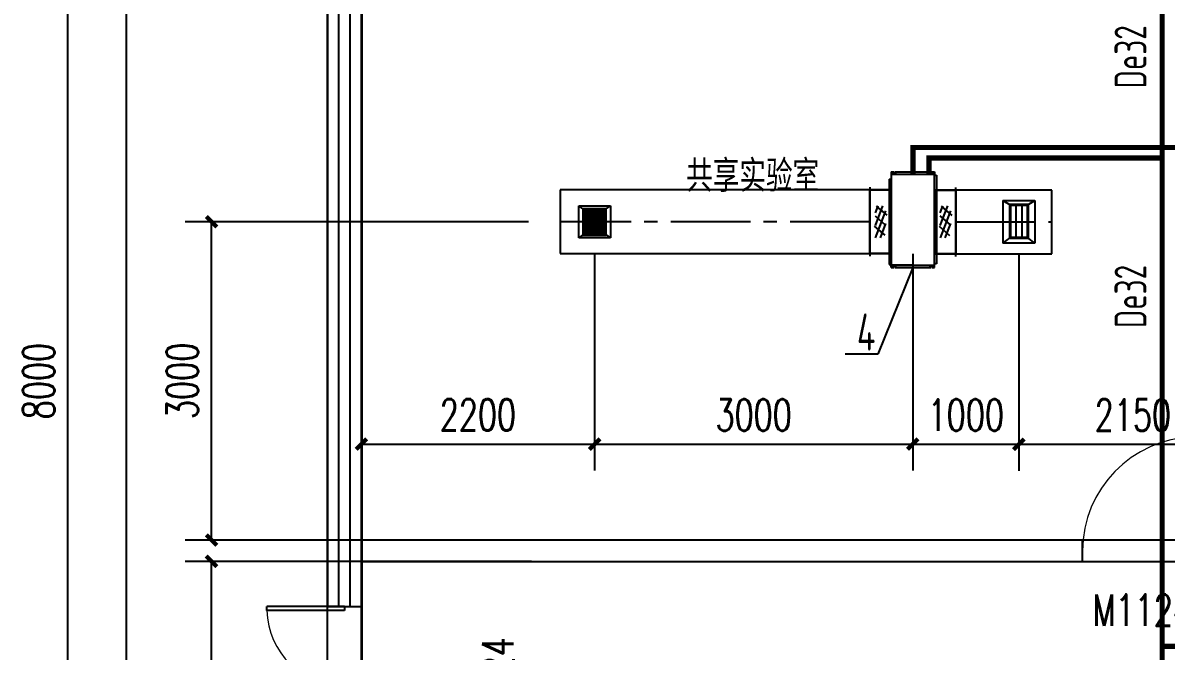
# Model space of a CAD drawing. Extents: x 1738143 to 1822243, y -608375 to -303375.
# Drawn here: x 1749245 to 1760024, y -512479 to -506557 of the extents above; entities that cross this region are included whole.
import ezdxf

# ---------------------------------------------------------------- set-up
doc = ezdxf.new("R2010")
doc.units = 0
doc.header["$LTSCALE"] = 1000
doc.header["$MEASUREMENT"] = 0
doc.linetypes.add('CENTER2', pattern=[1.125, 0.75, -0.125, 0.125, -0.125])
doc.layers.add('A-FLOR-IDEN', color=7, linetype='Continuous', lineweight=20)
for name, color, linetype in [('CURTWALL', 4, 'Continuous'), ('DIM_SYMB', 3, 'Continuous'), ('DUCT-排风风口', 7, 'Continuous'), ('DUCT-送风中心线', 5, 'CENTER2'), ('DUCT-送风法兰', 2, 'Continuous'), ('DUCT-送风管', 4, 'Continuous'), ('DUCT-送风管端线', 2, 'Continuous'), ('DUCT-送风阀门', 7, 'Continuous'), ('PIPE-空冷凝水', 150, 'CENTER2'), ('PUB_DIM', 3, 'Continuous'), ('TH_DIM', 3, 'Continuous'), ('TH_TEXT', 7, 'Continuous'), ('VRV-EQUIP', 7, 'Continuous'), ('VRV-PIPE', 1, 'Continuous'), ('WALL', 9, 'Continuous'), ('WINDOW', 4, 'Continuous'), ('WINDOW_TEXT', 7, 'Continuous'), ('采暖', 7, 'Continuous')]:
    doc.layers.add(name, color=color, linetype=linetype)
doc.styles.add('_TCH_DIM_T3', font='SIMPLEX', dxfattribs={"width": 0.705882, "bigfont": 'GBCBIG'})
doc.styles.add('_TCH_WINDOW', font='SIMPLEX', dxfattribs={"height": 3.5, "bigfont": 'GBCBIG'})
doc.styles.add('ROS', font='simhei.ttf', dxfattribs={"width": 0.7})
doc.styles.add('TSSD_Rein', font='Tssdeng.shx', dxfattribs={"width": 0.7, "bigfont": 'hztxt.shx'})
doc.dimstyles.new('_TCH_ARCH&&100', dxfattribs={"dimtxt": 297.5, "dimasz": 100, "dimexe": 250, "dimexo": 300, "dimgap": 126.25, "dimtad": 1, "dimdec": 0, "dimzin": 0, "dimdsep": 46, "dimtxsty": '_TCH_DIM_T3', "dimblk": 'ARCHTICK', "dimcen": 0.09, "dimclrt": 7, "dimazin": 2, "dimtfac": 1, "dimtdec": 0, "dimtix": 1, "dimtmove": 2, "dimatfit": 3, "dimfxl": 30, "dimtolj": 1, "dimtzin": 0, "dimarcsym": 0})

# ---------------------------------------------------------------- blocks, each defined once
blk = doc.blocks.new('_ArchTick')
at = {"color": 0, "linetype": 'ByBlock', "const_width": 0.4}
blk.add_lwpolyline([(-0.5, -0.5), (0.5, 0.5)], dxfattribs=at)
blk = doc.blocks.new('*D38')
at = {"layer": 'Defpoints', "color": 0, "transparency": 16777216}
for p in [(-37568, 14506), (-36236, 14506), (-36236, 6506)]:
    blk.add_point(p, dxfattribs=at)
at = {"layer": 'PUB_DIM', "color": 0, "lineweight": -2, "transparency": 16777216}
for p, q in [((-36536, 14506), (-37818, 14506)), ((-37568, 6506), (-37568, 14506)), ((-36536, 6506), (-37818, 6506))]:
    blk.add_line(p, q, dxfattribs=at)
at = {"layer": 'PUB_DIM', "color": 0, "lineweight": -2, "transparency": 16777216, "xscale": 100, "yscale": 100, "zscale": 100}
for p, rotation in [((-37568, 14506), 90), ((-37568, 6506), 270)]:
    blk.add_blockref('_ArchTick', p, dxfattribs=dict(at, rotation=rotation))
at = {"layer": 'PUB_DIM', "color": 7, "transparency": 16777216, "insert": (-37843, 10506), "char_height": 297.5, "attachment_point": 5, "rotation": 90, "style": '_TCH_DIM_T3'}
blk.add_mtext('\\A1;8000', dxfattribs=at)
blk = doc.blocks.new('*D185')
at = {"layer": 'Defpoints', "color": 0, "transparency": 16777216}
for p in [(-37568, 14506), (-36236, 14506), (-36236, 6506)]:
    blk.add_point(p, dxfattribs=at)
at = {"layer": 'PUB_DIM', "color": 0, "lineweight": -2, "transparency": 16777216}
for p, q in [((-36536, 14506), (-37818, 14506)), ((-37568, 6506), (-37568, 14506)), ((-36536, 6506), (-37818, 6506))]:
    blk.add_line(p, q, dxfattribs=at)
at = {"layer": 'PUB_DIM', "color": 0, "lineweight": -2, "transparency": 16777216, "xscale": 100, "yscale": 100, "zscale": 100}
for p, rotation in [((-37568, 14506), 90), ((-37568, 6506), 270)]:
    blk.add_blockref('_ArchTick', p, dxfattribs=dict(at, rotation=rotation))
at = {"layer": 'PUB_DIM', "color": 7, "transparency": 16777216, "insert": (-37843, 10506), "char_height": 297.5, "attachment_point": 5, "rotation": 90, "style": '_TCH_DIM_T3'}
blk.add_mtext('\\A1;8000', dxfattribs=at)
blk = doc.blocks.new('*D332')
at = {"layer": 'Defpoints', "color": 0, "transparency": 16777216}
for p in [(-37568, 14506), (-36236, 14506), (-36236, 6506)]:
    blk.add_point(p, dxfattribs=at)
at = {"layer": 'PUB_DIM', "color": 0, "lineweight": -2, "transparency": 16777216}
for p, q in [((-36536, 14506), (-37818, 14506)), ((-37568, 6506), (-37568, 14506)), ((-36536, 6506), (-37818, 6506))]:
    blk.add_line(p, q, dxfattribs=at)
at = {"layer": 'PUB_DIM', "color": 0, "lineweight": -2, "transparency": 16777216, "xscale": 100, "yscale": 100, "zscale": 100}
for p, rotation in [((-37568, 14506), 90), ((-37568, 6506), 270)]:
    blk.add_blockref('_ArchTick', p, dxfattribs=dict(at, rotation=rotation))
at = {"layer": 'PUB_DIM', "color": 7, "transparency": 16777216, "insert": (-37843, 10506), "char_height": 297.5, "attachment_point": 5, "rotation": 90, "style": '_TCH_DIM_T3'}
blk.add_mtext('\\A1;8000', dxfattribs=at)
blk = doc.blocks.new('$DorLib2D$00000002')
for p, q in [((-0.5, 0), (-0.5, 0.4875)), ((-0.475, 0.4875), (-0.5, 0.4875)), ((-0.475, 0), (-0.475, 0.4875)), ((0.475, 0), (0.475, 0.4875)), ((0.475, 0.4875), (0.5, 0.4875)), ((0.5, 0), (0.5, 0.4875)), ((-0.5, 0), (-0.475, 0)), ((0.5, 0), (0.475, 0))]:
    blk.add_line(p, q)
at = {"lineweight": 13}
for centre, start, end in [((-0.4875, 0), 0, 88.53072), ((0.4875, 0), 91.46928, 180)]:
    blk.add_arc(centre, 0.4875, start, end, dxfattribs=at)
blk = doc.blocks.new('$DorLib2D$00000001')
for p, q in [((0.45, 0.975), (0.5, 0.975)), ((0.45, 0), (0.45, 0.975)), ((0.5, 0), (0.5, 0.975)), ((0.5, 0), (0.45, 0))]:
    blk.add_line(p, q)
at = {"lineweight": 13}
blk.add_arc((0.475, 0), 0.975, 91.46928, 180, dxfattribs=at)
blk = doc.blocks.new('*D566')
at = {"layer": 'Defpoints', "color": 0, "transparency": 16777216}
for p in [(-37568, 14506), (-36236, 14506), (-36236, 6506)]:
    blk.add_point(p, dxfattribs=at)
at = {"layer": 'PUB_DIM', "color": 0, "lineweight": -2, "transparency": 16777216}
for p, q in [((-36536, 14506), (-37818, 14506)), ((-37568, 6506), (-37568, 14506)), ((-36536, 6506), (-37818, 6506))]:
    blk.add_line(p, q, dxfattribs=at)
at = {"layer": 'PUB_DIM', "color": 0, "lineweight": -2, "transparency": 16777216, "xscale": 100, "yscale": 100, "zscale": 100}
for p, rotation in [((-37568, 14506), 90), ((-37568, 6506), 270)]:
    blk.add_blockref('_ArchTick', p, dxfattribs=dict(at, rotation=rotation))
at = {"layer": 'PUB_DIM', "color": 7, "transparency": 16777216, "insert": (-37843, 10506), "char_height": 297.5, "attachment_point": 5, "rotation": 90, "style": '_TCH_DIM_T3'}
blk.add_mtext('\\A1;8000', dxfattribs=at)
blk = doc.blocks.new('*D700')
at = {"layer": 'Defpoints', "color": 0, "transparency": 16777216}
for p in [(1751024, -508432), (1754311, -508432), (1754311, -511433)]:
    blk.add_point(p, dxfattribs=at)
at = {"layer": 'TH_DIM', "color": 0, "lineweight": -2, "transparency": 16777216}
for p, q in [((1754011, -508432), (1750774, -508432)), ((1751024, -511433), (1751024, -508432)), ((1754011, -511433), (1750774, -511433))]:
    blk.add_line(p, q, dxfattribs=at)
at = {"layer": 'TH_DIM', "color": 0, "lineweight": -2, "transparency": 16777216, "xscale": 100, "yscale": 100, "zscale": 100}
for p, rotation in [((1751024, -508432), 90), ((1751024, -511433), 270)]:
    blk.add_blockref('_ArchTick', p, dxfattribs=dict(at, rotation=rotation))
at = {"layer": 'TH_DIM', "color": 7, "transparency": 16777216, "insert": (1750749, -509932), "char_height": 297.5, "attachment_point": 5, "rotation": 90, "style": '_TCH_DIM_T3'}
blk.add_mtext('\\A1;3000', dxfattribs=at)
blk = doc.blocks.new('*D701')
at = {"layer": 'Defpoints', "color": 0, "transparency": 16777216}
for p in [(1758635, -508433), (1760787, -508434), (1760786, -510529)]:
    blk.add_point(p, dxfattribs=at)
at = {"layer": 'TH_DIM', "color": 0, "lineweight": -2, "transparency": 16777216}
for p, q in [((1758635, -508733), (1758635, -510779)), ((1760787, -508734), (1760786, -510779)), ((1758635, -510529), (1760786, -510529))]:
    blk.add_line(p, q, dxfattribs=at)
at = {"layer": 'TH_DIM', "color": 0, "lineweight": -2, "transparency": 16777216, "xscale": 100, "yscale": 100, "zscale": 100}
for p, rotation in [((1758635, -510529), 179.9856760554197), ((1760786, -510529), 359.9856760554197)]:
    blk.add_blockref('_ArchTick', p, dxfattribs=dict(at, rotation=rotation))
at = {"layer": 'TH_DIM', "color": 7, "transparency": 16777216, "insert": (1759710, -510254), "char_height": 297.5, "attachment_point": 5, "rotation": 359.9857, "style": '_TCH_DIM_T3'}
blk.add_mtext('\\A1;2150', dxfattribs=at)
blk = doc.blocks.new('*D702')
at = {"layer": 'Defpoints', "color": 0, "transparency": 16777216}
for p in [(1757636, -508433), (1758635, -508433), (1758635, -510529)]:
    blk.add_point(p, dxfattribs=at)
at = {"layer": 'TH_DIM', "color": 0, "lineweight": -2, "transparency": 16777216}
for p, q in [((1757636, -508733), (1757635, -510778)), ((1758635, -508733), (1758635, -510779)), ((1757635, -510528), (1758635, -510529))]:
    blk.add_line(p, q, dxfattribs=at)
at = {"layer": 'TH_DIM', "color": 0, "lineweight": -2, "transparency": 16777216, "xscale": 100, "yscale": 100, "zscale": 100}
for p, rotation in [((1757635, -510528), 179.9856760554206), ((1758635, -510529), 359.9856760554205)]:
    blk.add_blockref('_ArchTick', p, dxfattribs=dict(at, rotation=rotation))
at = {"layer": 'TH_DIM', "color": 7, "transparency": 16777216, "insert": (1758135, -510253), "char_height": 297.5, "attachment_point": 5, "rotation": 359.9857, "style": '_TCH_DIM_T3'}
blk.add_mtext('\\A1;1000', dxfattribs=at)
blk = doc.blocks.new('*D703')
at = {"layer": 'Defpoints', "color": 0, "transparency": 16777216}
for p in [(1754635, -508432), (1757636, -508433), (1757635, -510528)]:
    blk.add_point(p, dxfattribs=at)
at = {"layer": 'TH_DIM', "color": 0, "lineweight": -2, "transparency": 16777216}
for p, q in [((1754635, -508732), (1754635, -510778)), ((1757636, -508733), (1757635, -510778)), ((1754635, -510528), (1757635, -510528))]:
    blk.add_line(p, q, dxfattribs=at)
at = {"layer": 'TH_DIM', "color": 0, "lineweight": -2, "transparency": 16777216, "xscale": 100, "yscale": 100, "zscale": 100}
for p, rotation in [((1754635, -510528), 179.9856760554189), ((1757635, -510528), 359.9856760554189)]:
    blk.add_blockref('_ArchTick', p, dxfattribs=dict(at, rotation=rotation))
at = {"layer": 'TH_DIM', "color": 7, "transparency": 16777216, "insert": (1756135, -510253), "char_height": 297.5, "attachment_point": 5, "rotation": 359.9857, "style": '_TCH_DIM_T3'}
blk.add_mtext('\\A1;3000', dxfattribs=at)
blk = doc.blocks.new('*D704')
at = {"layer": 'Defpoints', "color": 0, "transparency": 16777216}
for p in [(1752436, -508431), (1754635, -508432), (1754635, -510528)]:
    blk.add_point(p, dxfattribs=at)
at = {"layer": 'TH_DIM', "color": 0, "lineweight": -2, "transparency": 16777216}
for p, q in [((1752436, -508731), (1752436, -510777)), ((1754635, -508732), (1754635, -510778)), ((1752436, -510527), (1754635, -510528))]:
    blk.add_line(p, q, dxfattribs=at)
at = {"layer": 'TH_DIM', "color": 0, "lineweight": -2, "transparency": 16777216, "xscale": 100, "yscale": 100, "zscale": 100}
for p, rotation in [((1752436, -510527), 179.9856760554199), ((1754635, -510528), 359.9856760554199)]:
    blk.add_blockref('_ArchTick', p, dxfattribs=dict(at, rotation=rotation))
at = {"layer": 'TH_DIM', "color": 7, "transparency": 16777216, "insert": (1753535, -510252), "char_height": 297.5, "attachment_point": 5, "rotation": 359.9857, "style": '_TCH_DIM_T3'}
blk.add_mtext('\\A1;2200', dxfattribs=at)
blk = doc.blocks.new('*D712')
at = {"layer": 'Defpoints', "color": 0, "transparency": 16777216}
for p in [(1751024, -511633), (1754340, -511633), (1754340, -516533)]:
    blk.add_point(p, dxfattribs=at)
at = {"layer": 'TH_DIM', "color": 0, "lineweight": -2, "transparency": 16777216}
for p, q in [((1754040, -511633), (1750774, -511633)), ((1751024, -516533), (1751024, -511633)), ((1754040, -516533), (1750774, -516533))]:
    blk.add_line(p, q, dxfattribs=at)
at = {"layer": 'TH_DIM', "color": 0, "lineweight": -2, "transparency": 16777216, "xscale": 100, "yscale": 100, "zscale": 100}
for p, rotation in [((1751024, -511633), 90), ((1751024, -516533), 270)]:
    blk.add_blockref('_ArchTick', p, dxfattribs=dict(at, rotation=rotation))
at = {"layer": 'TH_DIM', "color": 7, "transparency": 16777216, "insert": (1750749, -514083), "char_height": 297.5, "attachment_point": 5, "rotation": 90, "style": '_TCH_DIM_T3'}
blk.add_mtext('\\A1;4900', dxfattribs=at)
blk = doc.blocks.new('00000589Body')
at = {"color": 0, "linetype": 'ByBlock', "lineweight": -2}
for p, q in [((250, 500), (-250, 500)), ((-250, -500), (-250, 500)), ((250, -500), (250, 500)), ((-250, -500), (250, -500))]:
    blk.add_line(p, q, dxfattribs=at)
at = {"color": 0, "linetype": 'ByBlock'}
for p, q in [((-125, -174), (120, 250)), ((-125, 26), (4, 250)), ((145, 69), (-105, 213)), ((125, -93), (-125, 51)), ((-53, -250), (125, 59)), ((96, -246), (-154, -102)), ((62, -250), (125, -141))]:
    blk.add_line(p, q, dxfattribs=at)
blk = doc.blocks.new('$风口$00000108')
for p, q in [((-250, 135), (-190, 75)), ((-250, -135), (-250, 135)), ((250, 135), (200, 75)), ((250, 135), (250, -135)), ((200, 25), (-190, 25)), ((-250, -135), (-190, -75)), ((200, -25), (-190, -25)), ((200, -75), (250, -135)), ((250, -135), (-250, -135))]:
    blk.add_line(p, q)
at = {"linetype": 'Continuous'}
blk.add_line((250, 135), (-250, 135), dxfattribs=at)
at = {"lineweight": 40}
for p, q in [((-190, 75), (200, 75)), ((-190, -75), (-190, 75)), ((200, 75), (200, -75)), ((-190, -75), (200, -75))]:
    blk.add_line(p, q, dxfattribs=at)
blk = doc.blocks.new('$风口$00000138')
for p, q in [((-195, 130), (195, 130)), ((-195, -130), (-195, 130)), ((-160, 95), (-195, 130)), ((160, 95), (-160, 95)), ((160, 95), (195, 130)), ((160, -95), (160, 95)), ((195, 130), (195, -130)), ((-160, -95), (-195, -130)), ((195, -130), (-195, -130)), ((-160, -95), (160, -95)), ((160, -95), (195, -130))]:
    blk.add_line(p, q)
at = {"lineweight": 40}
blk.add_line((-160, 95), (-160, -95), dxfattribs=at)
at = {"lineweight": -3}
for p, q in [((-140, -95), (-140, 95)), ((-135, 95), (-135, -95)), ((-115, -95), (-115, 95)), ((-110, 95), (-110, -95)), ((-90, -95), (-90, 95)), ((-85, 95), (-85, -95)), ((-65, -95), (-65, 95)), ((-60, 95), (-60, -95)), ((-40, -95), (-40, 95)), ((-35, 95), (-35, -95)), ((-15, -95), (-15, 95)), ((-10, 95), (-10, -95)), ((10, -95), (10, 95)), ((15, 95), (15, -95)), ((35, -95), (35, 95)), ((40, 95), (40, -95)), ((60, -95), (60, 95)), ((65, 95), (65, -95)), ((85, -95), (85, 95)), ((90, 95), (90, -95)), ((110, -95), (110, 95)), ((115, 95), (115, -95)), ((135, -95), (135, 95)), ((140, 95), (140, -95)), ((-140, 68.5), (-160, 68.5)), ((-160, 64), (-140, 64)), ((-140, 42), (-160, 42)), ((-160, 37.5), (-140, 37.5)), ((-140, 15.5), (-160, 15.5)), ((-160, 11), (-140, 11)), ((-115, 68.5), (-135, 68.5)), ((-135, 64), (-115, 64)), ((-115, 42), (-135, 42)), ((-135, 37.5), (-115, 37.5)), ((-115, 15.5), (-135, 15.5)), ((-135, 11), (-115, 11)), ((-90, 68.5), (-110, 68.5)), ((-110, 64), (-90, 64)), ((-90, 42), (-110, 42)), ((-110, 37.5), (-90, 37.5)), ((-90, 15.5), (-110, 15.5)), ((-110, 11), (-90, 11)), ((-65, 68.5), (-85, 68.5)), ((-85, 64), (-65, 64)), ((-65, 42), (-85, 42)), ((-85, 37.5), (-65, 37.5)), ((-65, 15.5), (-85, 15.5)), ((-85, 11), (-65, 11)), ((-40, 68.5), (-60, 68.5)), ((-60, 64), (-40, 64)), ((-40, 42), (-60, 42)), ((-60, 37.5), (-40, 37.5)), ((-40, 15.5), (-60, 15.5)), ((-60, 11), (-40, 11)), ((-15, 68.5), (-35, 68.5)), ((-35, 64), (-15, 64)), ((-15, 42), (-35, 42)), ((-35, 37.5), (-15, 37.5)), ((-15, 15.5), (-35, 15.5)), ((-35, 11), (-15, 11)), ((10, 68.5), (-10, 68.5)), ((-10, 64), (10, 64)), ((10, 42), (-10, 42)), ((-10, 37.5), (10, 37.5)), ((10, 15.5), (-10, 15.5)), ((-10, 11), (10, 11)), ((35, 68.5), (15, 68.5)), ((15, 64), (35, 64)), ((35, 42), (15, 42)), ((15, 37.5), (35, 37.5)), ((35, 15.5), (15, 15.5)), ((15, 11), (35, 11)), ((60, 68.5), (40, 68.5)), ((40, 64), (60, 64)), ((60, 42), (40, 42)), ((40, 37.5), (60, 37.5)), ((60, 15.5), (40, 15.5)), ((40, 11), (60, 11)), ((85, 68.5), (65, 68.5)), ((65, 64), (85, 64)), ((85, 42), (65, 42)), ((65, 37.5), (85, 37.5)), ((85, 15.5), (65, 15.5)), ((65, 11), (85, 11)), ((110, 68.5), (90, 68.5)), ((90, 64), (110, 64)), ((110, 42), (90, 42)), ((90, 37.5), (110, 37.5)), ((110, 15.5), (90, 15.5)), ((90, 11), (110, 11)), ((135, 68.5), (115, 68.5)), ((115, 64), (135, 64)), ((135, 42), (115, 42)), ((115, 37.5), (135, 37.5)), ((135, 15.5), (115, 15.5)), ((115, 11), (135, 11)), ((160, 68.5), (140, 68.5)), ((140, 64), (160, 64)), ((160, 42), (140, 42)), ((140, 37.5), (160, 37.5)), ((160, 15.5), (140, 15.5)), ((140, 11), (160, 11)), ((-140, -11), (-160, -11)), ((-160, -15.5), (-140, -15.5)), ((-140, -37.5), (-160, -37.5)), ((-160, -42), (-140, -42)), ((-140, -64), (-160, -64)), ((-160, -68.5), (-140, -68.5)), ((-115, -11), (-135, -11)), ((-135, -15.5), (-115, -15.5)), ((-115, -37.5), (-135, -37.5)), ((-135, -42), (-115, -42)), ((-115, -64), (-135, -64)), ((-135, -68.5), (-115, -68.5)), ((-90, -11), (-110, -11)), ((-110, -15.5), (-90, -15.5)), ((-90, -37.5), (-110, -37.5)), ((-110, -42), (-90, -42)), ((-90, -64), (-110, -64)), ((-110, -68.5), (-90, -68.5)), ((-65, -11), (-85, -11)), ((-85, -15.5), (-65, -15.5)), ((-65, -37.5), (-85, -37.5)), ((-85, -42), (-65, -42)), ((-65, -64), (-85, -64)), ((-85, -68.5), (-65, -68.5)), ((-40, -11), (-60, -11)), ((-60, -15.5), (-40, -15.5)), ((-40, -37.5), (-60, -37.5)), ((-60, -42), (-40, -42)), ((-40, -64), (-60, -64)), ((-60, -68.5), (-40, -68.5)), ((-15, -11), (-35, -11)), ((-35, -15.5), (-15, -15.5)), ((-15, -37.5), (-35, -37.5)), ((-35, -42), (-15, -42)), ((-15, -64), (-35, -64)), ((-35, -68.5), (-15, -68.5)), ((10, -11), (-10, -11)), ((-10, -15.5), (10, -15.5)), ((10, -37.5), (-10, -37.5)), ((-10, -42), (10, -42)), ((10, -64), (-10, -64)), ((-10, -68.5), (10, -68.5)), ((35, -11), (15, -11)), ((15, -15.5), (35, -15.5)), ((35, -37.5), (15, -37.5)), ((15, -42), (35, -42)), ((35, -64), (15, -64)), ((15, -68.5), (35, -68.5)), ((60, -11), (40, -11)), ((40, -15.5), (60, -15.5)), ((60, -37.5), (40, -37.5)), ((40, -42), (60, -42)), ((60, -64), (40, -64)), ((40, -68.5), (60, -68.5)), ((85, -11), (65, -11)), ((65, -15.5), (85, -15.5)), ((85, -37.5), (65, -37.5)), ((65, -42), (85, -42)), ((85, -64), (65, -64)), ((65, -68.5), (85, -68.5)), ((110, -11), (90, -11)), ((90, -15.5), (110, -15.5)), ((110, -37.5), (90, -37.5)), ((90, -42), (110, -42)), ((110, -64), (90, -64)), ((90, -68.5), (110, -68.5)), ((135, -11), (115, -11)), ((115, -15.5), (135, -15.5)), ((135, -37.5), (115, -37.5)), ((115, -42), (135, -42)), ((135, -64), (115, -64)), ((115, -68.5), (135, -68.5)), ((160, -11), (140, -11)), ((140, -15.5), (160, -15.5)), ((160, -37.5), (140, -37.5)), ((140, -42), (160, -42)), ((160, -64), (140, -64)), ((140, -68.5), (160, -68.5))]:
    blk.add_line(p, q, dxfattribs=at)
blk = doc.blocks.new('$VRV_海信日立$00000013')
for p, q in [((382, 147.5), (-422, 147.5)), ((-422, 147.5), (-422, 135.5)), ((382, 147.5), (382, 135.5)), ((-450, 135), (-430, 135)), ((-450, 135), (-450, 118.25)), ((-443.5, 118.25), (-450, 118.25)), ((-443.5, 111.75), (-450, 111.75)), ((-450, 111.75), (-450, -111.75)), ((-443.5, 118.25), (-443.5, 121.5)), ((-443.5, 108.5), (-443.5, 111.75)), ((-436.5, 121.5), (-436.5, 108.5)), ((-430, 135), (-430, -135)), ((-429.6, 134.6), (-430, 134.6)), ((-430, -0.5), (-430, 134.6)), ((-429.6, 135), (-429.6, 134.6)), ((-429.6, 135), (389, 135)), ((-429, 135.5), (-429, 135)), ((389, 135.5), (-429, 135.5)), ((389, 135), (-429, 135)), ((375, 135.5), (375, 135)), ((389, 135.5), (389, 135)), ((389, 134.6), (389, 135)), ((430, 134.6), (389, 134.6)), ((430, 134.6), (429.6, 134.6)), ((430, 135), (430, -135)), ((450, 135), (430, 135)), ((430, 134.6), (430, -6.5)), ((436.5, 121.5), (436.5, 108.5)), ((443.5, 118.25), (443.5, 121.5)), ((443.5, 118.25), (450, 118.25)), ((443.5, 111.75), (450, 111.75)), ((443.5, 108.5), (443.5, 111.75)), ((450, 135), (450, 118.25)), ((450, 111.75), (450, -111.75)), ((430, -46.617211), (430, -74.743728)), ((-443.5, -111.75), (-450, -111.75)), ((-450, -118.25), (-450, -135)), ((-443.5, -118.25), (-450, -118.25)), ((-450, -135), (-430, -135)), ((-443.5, -108.5), (-443.5, -111.75)), ((-443.5, -118.25), (-443.5, -121.5)), ((-436.5, -121.5), (-436.5, -108.5)), ((-430, -134.6), (-429.6, -134.6)), ((-429.6, -134.6), (-429.6, -135)), ((-429.6, -135), (-425, -135)), ((-425, -135), (425.014933, -135)), ((-425, -135.5), (-425, -135)), ((-425, -135.5), (425.014933, -135.5)), ((-418, -147.5), (-418, -135)), ((418, -135.5), (418, -147.5)), ((425, -135), (425, -135.5)), ((429.6, -135), (425.014933, -135)), ((430, -134.6), (429.6, -134.6)), ((429.6, -134.6), (429.6, -135)), ((430, -84.256272), (430, -135)), ((450, -135), (430, -135)), ((436.5, -108.5), (436.5, -121.5)), ((443.5, -108.5), (443.5, -111.75)), ((443.5, -111.75), (450, -111.75)), ((443.5, -118.25), (450, -118.25)), ((443.5, -118.25), (443.5, -121.5)), ((450, -118.25), (450, -135)), ((418, -147.5), (-418, -147.5))]:
    blk.add_line(p, q)
for centre, start, end in [((-440, 121.5), 90, 180), ((-440, 108.5), 180, 270), ((-440, 121.5), 0, 90), ((-440, 108.5), 270, 0), ((440, 121.5), 90, 180), ((440, 108.5), 180, 270), ((440, 121.5), 0, 90), ((440, 108.5), 270, 0), ((-440, -108.5), 90, 180), ((-440, -121.5), 180, 270), ((-440, -108.5), 0, 90), ((-440, -121.5), 270, 0), ((440, -108.5), 90, 180), ((440, -121.5), 180, 270), ((440, -108.5), 0, 90), ((440, -121.5), 270, 0)]:
    blk.add_arc(centre, 3.5, start, end)
blk = doc.blocks.new('A$C67117B41')
blk.add_lwpolyline([(6119.1, -2213.8), (6119.1, -8113.8), (-35120.9, -8113.8), (-35120.9, 20176.2), (-18920.9, 20176.2)])
at = {"layer": 'CURTWALL'}
for p, q in [((-35120.9, 20176.2), (-35120.9, 8381.2)), ((-35014.2, 8381.2), (-35014.2, 20069.6)), ((-34907.5, 8381.2), (-34907.5, 19962.9)), ((-34800.9, 8381.2), (-34800.9, 19856.2)), ((-35120.9, 8381.2), (-34800.9, 8381.2))]:
    blk.add_line(p, q, dxfattribs=at)
at = {"layer": 'DIM_SYMB'}
blk.add_lwpolyline([(-37016.9, 23293), (-37016.9, 6537.4), (-36806.9, 6461), (-37226.9, 6386.9), (-37016.9, 6312.4), (-37016.9, -10443.2)], dxfattribs=at)
at = {"layer": 'WALL'}
for p, q in [((-28000.9, 9006.4), (-34800.9, 9006.4)), ((-34800.9, 9006.4), (-34800.9, 8806.4)), ((-28000.9, 8806.4), (-28000.9, 9006.4)), ((-34800.9, 8806.4), (-28000.9, 8806.4))]:
    blk.add_line(p, q, dxfattribs=at)
at = {"layer": 'WINDOW'}
ref = blk.add_blockref('$DorLib2D$00000001', (-27450.9, 8906.4), dxfattribs=dict(at, xscale=-1100, yscale=-1100, zscale=-1100, rotation=180.0000000000237))
ref.add_attrib('A', 'M1124', (-27905.9, 8197.9), dxfattribs={"layer": 'WINDOW_TEXT', "height": 297.5, "style": '_TCH_WINDOW', "width": 0.705882})
ref = blk.add_blockref('$DorLib2D$00000002', (-34960.9, 7631.2), dxfattribs=dict(at, xscale=1500, yscale=1500, zscale=1500, rotation=90))
ref.add_attrib('A', 'M1524', (-33365.8, 7156.2), dxfattribs={"layer": 'WINDOW_TEXT', "height": 297.5, "rotation": 90, "style": '_TCH_WINDOW', "width": 0.705882})
at = {"layer": 'A-FLOR-IDEN', "style": 'ROS', "width": 0.7}
blk.add_text('共享实验室', height=262.87, dxfattribs=at).set_placement((-31738.9, 12318))
at = {"layer": 'PUB_DIM'}
for picture in ['*D38', '*D185', '*D332', '*D566']:
    dim = blk.add_aligned_dim(p1=(-36236.1, 6506.2), p2=(-36236.1, 14506.2), distance=1332.2, dimstyle='_TCH_ARCH&&100', dxfattribs=at)
    dim.commit()
    dim.dimension.update_dxf_attribs({"geometry": picture, "text_midpoint": (-37843.3, 10506.2)})

msp = doc.modelspace()

# ---------------------------------------------------------------- hatches: boundary and pattern name
at = {"layer": 'PIPE-空冷凝水', "linetype": 'CENTER2'}
for points in [[(1757788.5, -507832), (1757763.5, -507832), (1757763.5, -507807)], [(1757788.5, -507832), (1757788.5, -507807), (1757763.5, -507807)]]:
    msp.add_hatch(color=256, dxfattribs=at).paths.add_polyline_path(points)
at = {"layer": 'VRV-PIPE', "linetype": 'Continuous'}
for points in [[(1757637, -507732), (1757612, -507732), (1757612, -507707)], [(1757637, -507732), (1757637, -507707), (1757612, -507707)]]:
    msp.add_hatch(color=256, dxfattribs=at).paths.add_polyline_path(points)

# ---------------------------------------------------------------- linework, layer by layer
for p, q in [((1757636.3, -508862, 2500), (1757304.6, -509681.5, 600.2)), ((1757304.6, -509681.5, 600.2), (1756997.3, -509681.5, 600.2))]:
    msp.add_line(p, q)
for points in [[(1752436.2, -513558.2), (1752436.2, -511633), (1769036.2, -511633), (1769036.2, -506233.2), (1785036.2, -506233.2), (1785036.2, -497833.2), (1808436.2, -497833.2), (1808836.2, -498333.2), (1808836.2, -521533.2), (1808436.2, -522033.2), (1793036.2, -522033.2), (1793036.2, -527633.2), (1792536.2, -528233.2), (1752436.2, -528233.2), (1752447.2, -500582.6), (1768736.2, -500582.6)], [(1752442.8, -511633), (1769036.2, -511633), (1769036.2, -506233.2), (1785036.2, -506233.2), (1785036.2, -497833.2), (1808436.2, -497833.2), (1808836.2, -498383.2), (1808836.2, -521533.2), (1808436.2, -522033.2), (1793036.2, -522033.2), (1793036.2, -527633.2), (1792536.2, -528233.2), (1752436.2, -528233.2), (1752442.8, -511633)]]:
    msp.add_lwpolyline(points)
msp.add_lwpolyline([(1752436.2, -500583.2), (1760786.2, -500583.2), (1760786.2, -511433), (1752436.2, -511433)], close=True)
at = {"layer": 'DUCT-送风中心线'}
for p, q in [((1757229, -508432), (1754311.3, -508432)), ((1758040.5, -508433), (1758944.9, -508433))]:
    msp.add_line(p, q, dxfattribs=at)
at = {"layer": 'DUCT-送风法兰'}
for p, q in [((1757229.1, -508107), (1757229.1, -508757)), ((1757429.3, -508107), (1757429.3, -508757)), ((1757840.2, -508758), (1757840.2, -508108)), ((1758040.4, -508758), (1758040.4, -508108))]:
    msp.add_line(p, q, dxfattribs=at)
at = {"layer": 'DUCT-送风管'}
for p, q in [((1757229, -508132), (1754311.3, -508132)), ((1754311.3, -508132), (1754311.3, -508732)), ((1757229.2, -508132), (1757429.2, -508132)), ((1757840.3, -508133), (1758040.3, -508133)), ((1758944.9, -508133), (1758040.5, -508133)), ((1758944.9, -508733), (1758944.9, -508133)), ((1754311.3, -508732), (1757229, -508732)), ((1757429.2, -508732), (1757229.2, -508732)), ((1758040.3, -508733), (1757840.3, -508733)), ((1758040.5, -508733), (1758944.9, -508733))]:
    msp.add_line(p, q, dxfattribs=at)
at = {"layer": 'DUCT-送风管端线'}
for p, q in [((1757229, -508732), (1757229, -508132)), ((1757229.2, -508732), (1757229.2, -508132)), ((1757429.2, -508732), (1757429.2, -508132)), ((1757840.3, -508733), (1757840.3, -508133)), ((1758040.3, -508733), (1758040.3, -508133)), ((1758040.5, -508133), (1758040.5, -508733))]:
    msp.add_line(p, q, dxfattribs=at)
at = {"layer": 'PIPE-空冷凝水', "linetype": 'CENTER2', "const_width": 50}
for points in [[(1759986.2, -507832), (1759986.2, -506146.3)], [(1757788.5, -507982), (1757788.5, -507832)], [(1759986.2, -507832), (1757788.5, -507832)], [(1759986.2, -512433), (1759986.2, -507832)], [(1759986.2, -512433), (1761486.2, -512433)], [(1759986.2, -515798.2), (1759986.2, -512433)]]:
    msp.add_lwpolyline(points, dxfattribs=at)
at = {"layer": 'VRV-PIPE', "linetype": 'Continuous', "const_width": 50}
for points in [[(1757637, -507982), (1757637, -507732)], [(1760136.2, -507732), (1757637, -507732)]]:
    msp.add_lwpolyline(points, dxfattribs=at)

# ---------------------------------------------------------------- block references
msp.add_blockref('A$C67117B41', (1787237.1, -520439.4))
at = {"layer": 'DUCT-排风风口', "rotation": 90}
for name, p, xscale, yscale in [('$风口$00000138', (1754635.2, -508432, 2600), 0.7692307692307693, 1.153846153846154), ('$风口$00000108', (1758635.2, -508433, 2600), 0.8, 1.111111111111111)]:
    msp.add_blockref(name, p, dxfattribs=dict(at, xscale=xscale, yscale=yscale))
at = {"layer": 'DUCT-送风阀门', "xscale": 0.4, "yscale": 0.6, "rotation": 180}
for p in [(1757329.2, -508432, 2500), (1757940.3, -508433, 2500)]:
    msp.add_blockref('00000589Body', p, dxfattribs=at)
at = {"layer": 'VRV-EQUIP', "yscale": 1.515254237288136, "rotation": 90}
msp.add_blockref('$VRV_海信日立$00000013', (1757635.5, -508412, 2500), dxfattribs=at)

# ---------------------------------------------------------------- texts
at = {"layer": 'TH_TEXT', "style": 'TSSD_Rein', "width": 0.7}
msp.add_text('4', height=350, dxfattribs=at).set_placement((1757107.8, -509647, 600.2))
at = {"layer": '采暖', "char_height": 300, "width": 28472.73, "attachment_point": 7, "rotation": 90, "line_spacing_factor": 0.96, "style": 'TSSD_Rein'}
for insert in [(1759837.7, -507175.4, 2500), (1759837.7, -509434.1, 2500)]:
    msp.add_mtext('{\\Ftssdeng,tssdchn|c134;De32}', dxfattribs=dict(at, insert=insert))

# ---------------------------------------------------------------- dimensions: what is measured, and where the dimension line sits
at = {"layer": 'TH_DIM'}
for p1, p2, distance, text, picture, middle in [((1754311.3, -511433), (1754311.3, -508432), 3286.9, '3000', '*D700', (1750749.4, -509932.5)), ((1752436.2, -508431.4), (1754635.2, -508432), -2095.5, '2200', '*D704', (1753535.2, -510252.2)), ((1758635.2, -508433), (1760786.7, -508433.5), -2095.5, '2150', '*D701', (1759710.5, -510253.8))]:
    dim = msp.add_aligned_dim(p1=p1, p2=p2, distance=distance, text=text, dimstyle='_TCH_ARCH&&100', dxfattribs=at)
    dim.commit()
    dim.dimension.update_dxf_attribs({"geometry": picture, "text_midpoint": middle})
for p1, p2, distance, picture, middle in [((1754635.2, -508432), (1757635.6, -508432.7), -2095.5, '*D703', (1756134.9, -510252.9)), ((1757635.6, -508432.7), (1758635.2, -508433), -2095.5, '*D702', (1758134.9, -510253.4)), ((1754340.2, -516533.2), (1754340.2, -511633), 3315.8, '*D712', (1750749.4, -514083.1))]:
    dim = msp.add_aligned_dim(p1=p1, p2=p2, distance=distance, dimstyle='_TCH_ARCH&&100', dxfattribs=at)
    dim.commit()
    dim.dimension.update_dxf_attribs({"geometry": picture, "text_midpoint": middle})

doc.saveas('drawing.dxf')
